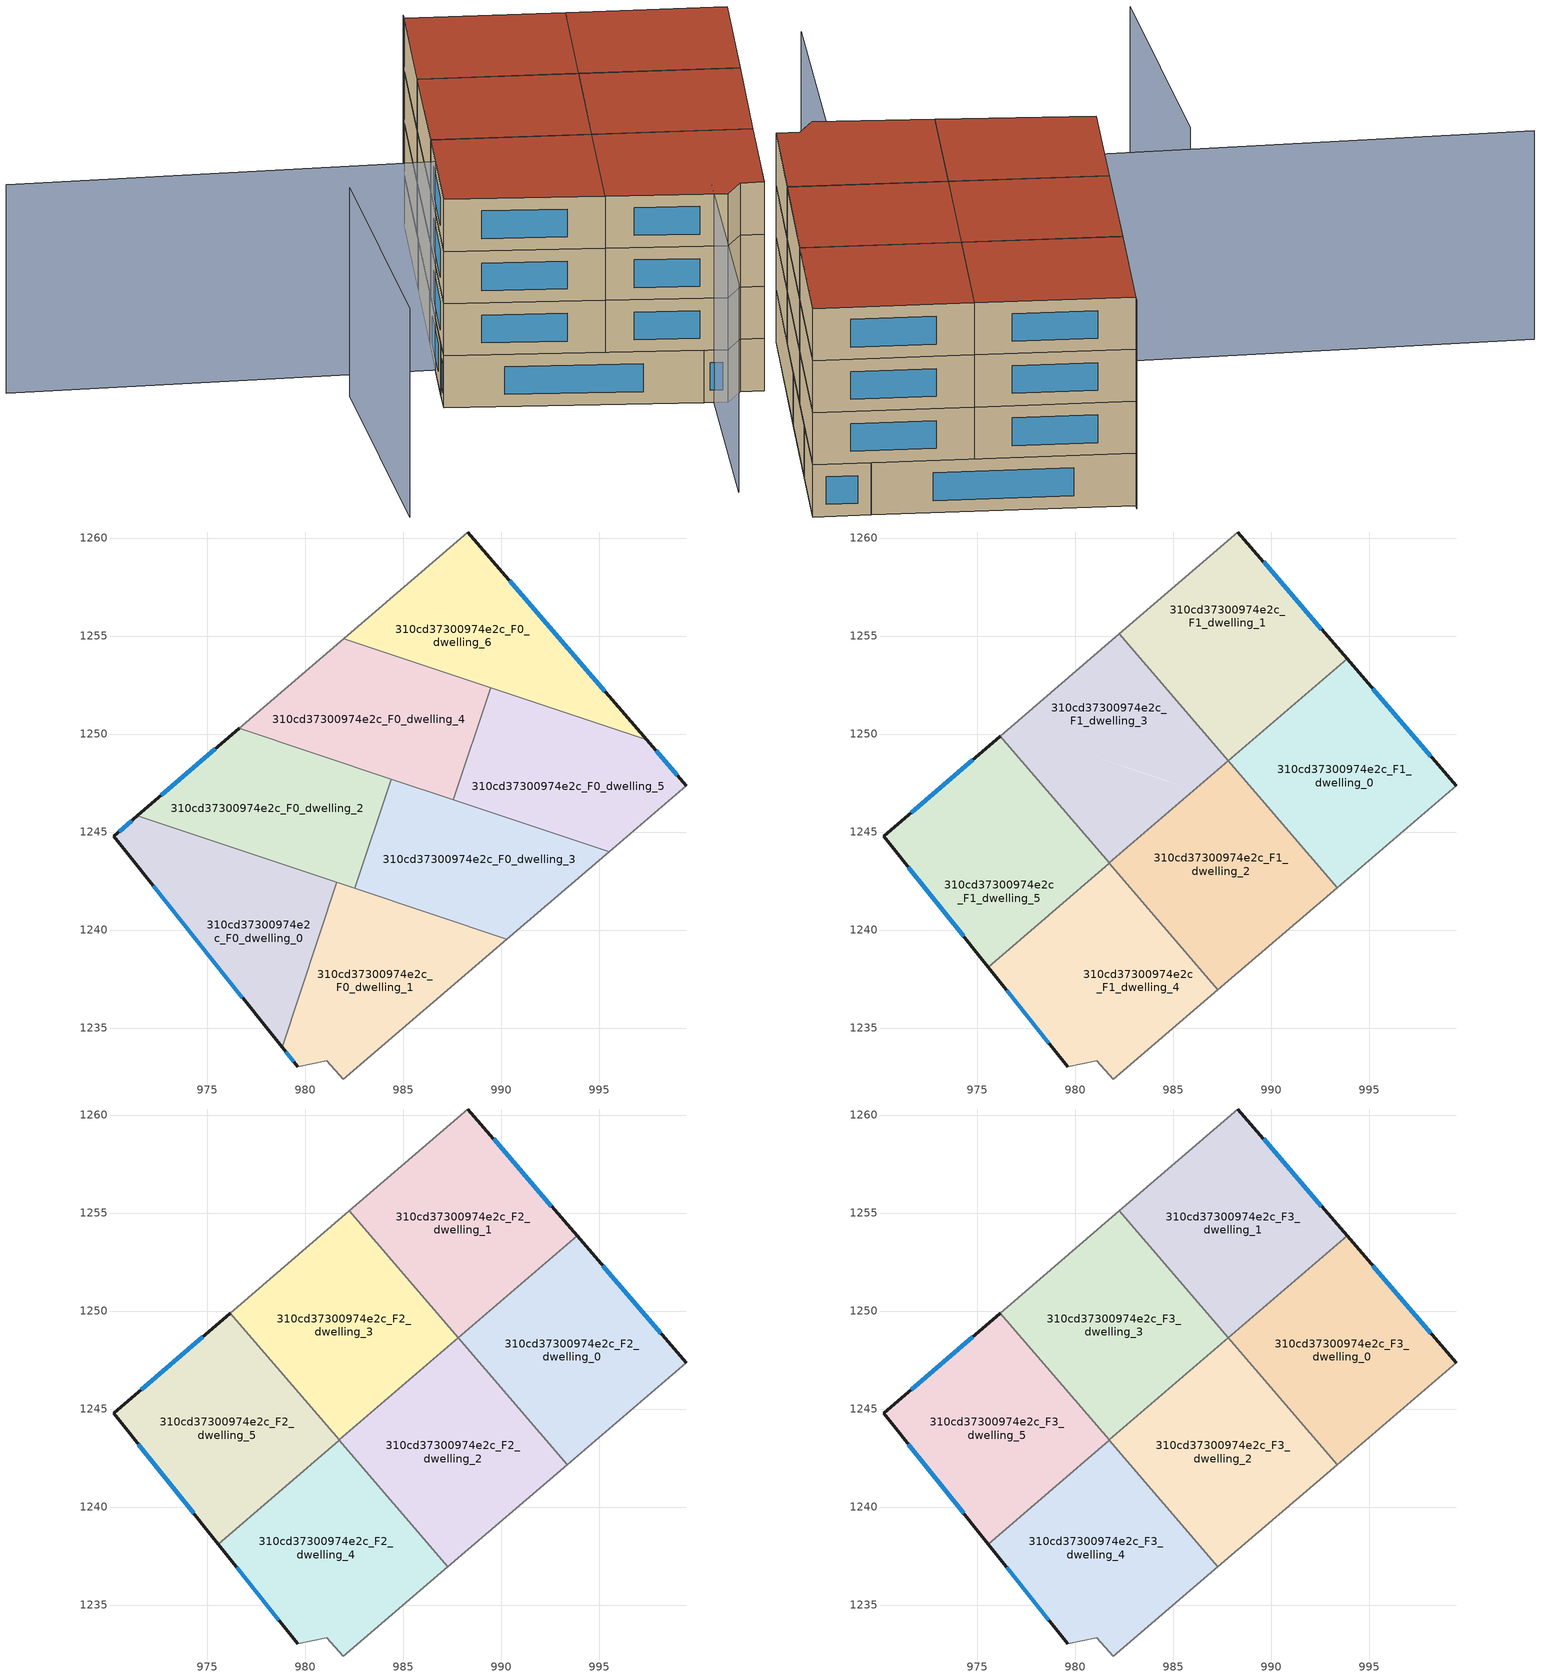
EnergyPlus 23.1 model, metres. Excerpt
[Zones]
310cd37300974e2c_F0_dwelling_0
 floor ground (EU_floor_Construction): 981.6,1242.43 978.8,1234.03 970.21,1244.78 971.42,1245.82 z0
 wall outside (EU_wall_Construction): 971.42,1245.82 970.21,1244.78 978.8,1234.03 z0:3
 wall to 310cd37300974e2c_F0_dwelling_1 (EU_wall_Construction): 978.8,1234.03 981.6,1242.43 z0:3
 wall to 310cd37300974e2c_F0_dwelling_2 (EU_wall_Construction): 981.6,1242.43 971.42,1245.82 z0:3
 window (EU_Window_Construction): 971.14,1245.58 970.5,1245.02 / 972.23,1242.25 976.79,1236.55 z0.7:2.3
310cd37300974e2c_F0_dwelling_1
 floor ground (EU_floor_Construction): 990.28,1239.54 981.92,1232.4 981.09,1233.33 979.59,1233.04 978.8,1234.03 981.6,1242.43 z0
 wall outside (EU_wall_Construction): 978.8,1234.03 979.59,1233.04 z0:3
 wall adiabatic (EU_wall_Construction): 979.59,1233.04 981.09,1233.33 981.92,1232.4 990.28,1239.54 z0:3
 wall to 310cd37300974e2c_F0_dwelling_3 (EU_wall_Construction): 990.28,1239.54 982.53,1242.12 z0:3
 wall to 310cd37300974e2c_F0_dwelling_2 (EU_wall_Construction): 982.53,1242.12 981.6,1242.43 z0:3
 window (EU_Window_Construction): 978.99,1233.79 979.41,1233.27 z0.7:2.3
310cd37300974e2c_F0_dwelling_2
 floor ground (EU_floor_Construction): 984.39,1247.7 982.53,1242.12 971.42,1245.82 976.62,1250.29 z0
 wall outside (EU_wall_Construction): 976.62,1250.29 971.42,1245.82 z0:3
 wall to 310cd37300974e2c_F0_dwelling_3 (EU_wall_Construction): 982.53,1242.12 984.39,1247.7 z0:3
 wall to 310cd37300974e2c_F0_dwelling_4 (EU_wall_Construction): 984.39,1247.7 976.62,1250.29 z0:3
 window (EU_Window_Construction): 975.4,1249.24 972.64,1246.87 z0.7:2.3
310cd37300974e2c_F0_dwelling_3
 floor ground (EU_floor_Construction): 995.5,1244 990.28,1239.54 982.53,1242.12 984.39,1247.7 z0
 wall adiabatic (EU_wall_Construction): 990.28,1239.54 995.5,1244 z0:3
 wall to 310cd37300974e2c_F0_dwelling_5 (EU_wall_Construction): 995.5,1244 987.55,1246.65 z0:3
 wall to 310cd37300974e2c_F0_dwelling_4 (EU_wall_Construction): 987.55,1246.64 984.39,1247.7 z0:3
 ceiling adiabatic (EU_roof_Construction): 995.5,1244 990.28,1245.74 993.35,1242.16 z3
310cd37300974e2c_F0_dwelling_4
 floor ground (EU_floor_Construction): 989.45,1252.36 987.55,1246.64 976.62,1250.29 981.94,1254.86 z0
 wall to 310cd37300974e2c_F0_dwelling_5 (EU_wall_Construction): 987.55,1246.64 989.45,1252.36 z0:3
 wall adiabatic (EU_wall_Construction): 981.94,1254.86 976.62,1250.29 z0:3
 wall to 310cd37300974e2c_F0_dwelling_6 (EU_wall_Construction): 989.45,1252.36 981.94,1254.86 z0:3
 ceiling adiabatic (EU_roof_Construction): 988.09,1248.28 987.8,1248.62 988.37,1249.12 989.45,1252.36 982.64,1254.63 z3
310cd37300974e2c_F0_dwelling_5
 floor ground (EU_floor_Construction): 997.41,1249.7 999.43,1247.35 995.5,1244 987.55,1246.64 989.45,1252.36 z0
 wall outside (EU_wall_Construction): 999.43,1247.35 997.41,1249.7 z0:3
 wall adiabatic (EU_wall_Construction): 995.5,1244 999.43,1247.35 z0:3
 wall to 310cd37300974e2c_F0_dwelling_6 (EU_wall_Construction): 997.41,1249.7 989.45,1252.36 z0:3
 window (EU_Window_Construction): 998.96,1247.91 997.89,1249.15 z0.7:2.3
 ceiling adiabatic (EU_roof_Construction): 991.39,1251.71 989.45,1252.36 988.37,1249.12 z3
310cd37300974e2c_F0_dwelling_6
 floor ground (EU_floor_Construction): 988.29,1260.31 997.41,1249.7 981.94,1254.86 z0
 wall outside (EU_wall_Construction): 997.41,1249.7 988.29,1260.31 z0:3
 wall adiabatic (EU_wall_Construction): 988.29,1260.31 981.94,1254.86 z0:3
 window (EU_Window_Construction): 995.27,1252.19 990.43,1257.82 z0.7:2.3
310cd37300974e2c_F1_dwelling_0
 floor to 310cd37300974e2c_F0_dwelling_5 (EU_floor_Construction): 997.41,1249.7 999.43,1247.35 995.5,1244 990.28,1245.74 988.09,1248.28 988.37,1249.12 991.39,1251.71 z3
 floor to 310cd37300974e2c_F0_dwelling_6 (EU_floor_Construction): 993.86,1253.83 997.41,1249.7 991.39,1251.71 z3
 floor adiabatic (EU_floor_Construction): 995.5,1244 993.35,1242.16 990.28,1245.74 z3
 floor to 310cd37300974e2c_F0_dwelling_4 (EU_floor_Construction): 988.37,1249.12 988.09,1248.28 987.8,1248.62 z3
 wall outside (EU_wall_Construction): 999.43,1247.35 993.86,1253.83 z3:6
 wall to 310cd37300974e2c_F1_dwelling_1 (EU_wall_Construction): 993.86,1253.83 987.8,1248.62 z3:6
 wall adiabatic (EU_wall_Construction): 993.35,1242.16 999.43,1247.35 z3:6
 wall to 310cd37300974e2c_F1_dwelling_2 (EU_wall_Construction): 987.8,1248.62 993.35,1242.16 z3:6
 window (EU_Window_Construction): 998.12,1248.87 995.17,1252.31 z3.7:5.3
310cd37300974e2c_F1_dwelling_1
 floor to 310cd37300974e2c_F0_dwelling_6 (EU_floor_Construction): 988.29,1260.31 993.86,1253.83 991.39,1251.71 982.64,1254.63 982.23,1255.1 z3
 floor adiabatic (EU_floor_Construction): 991.39,1251.71 987.8,1248.62 982.64,1254.63 z3
 wall outside (EU_wall_Construction): 993.86,1253.83 988.29,1260.31 z3:6
 wall adiabatic (EU_wall_Construction): 988.29,1260.31 982.23,1255.11 z3:6
 wall to 310cd37300974e2c_F1_dwelling_3 (EU_wall_Construction): 982.23,1255.11 987.79,1248.64 z3:6
 wall to 310cd37300974e2c_F1_dwelling_2 (EU_wall_Construction): 987.79,1248.64 987.8,1248.62 z3:6
 window (EU_Window_Construction): 992.55,1255.35 989.59,1258.79 z3.7:5.3
310cd37300974e2c_F1_dwelling_2
 floor to 310cd37300974e2c_F0_dwelling_3 (EU_floor_Construction): 990.28,1245.74 993.35,1242.16 990.28,1239.54 982.96,1241.98 982.61,1242.38 983.46,1244.92 986.05,1247.15 z3
 floor to 310cd37300974e2c_F0_dwelling_5 (EU_floor_Construction): 988.09,1248.28 990.28,1245.74 987.55,1246.65 z3
 floor to 310cd37300974e2c_F0_dwelling_1 (EU_floor_Construction): 990.28,1239.54 987.27,1236.96 982.96,1241.98 z3
 floor to 310cd37300974e2c_F0_dwelling_2 (EU_floor_Construction): 983.46,1244.92 982.61,1242.38 981.72,1243.42 z3
 floor to 310cd37300974e2c_F0_dwelling_4 (EU_floor_Construction): 987.79,1248.64 988.09,1248.28 987.55,1246.65 986.05,1247.15 z3
 wall to 310cd37300974e2c_F1_dwelling_3 (EU_wall_Construction): 987.79,1248.64 981.72,1243.42 z3:6
 wall adiabatic (EU_wall_Construction): 987.27,1236.96 993.35,1242.16 z3:6
 wall to 310cd37300974e2c_F1_dwelling_4 (EU_wall_Construction): 981.72,1243.42 987.27,1236.96 z3:6
310cd37300974e2c_F1_dwelling_3
 floor to 310cd37300974e2c_F0_dwelling_2 (EU_floor_Construction): 984.39,1247.7 983.46,1244.92 981.72,1243.42 976.16,1249.89 976.62,1250.29 z3
 floor to 310cd37300974e2c_F0_dwelling_6 (EU_floor_Construction): 982.23,1255.1 982.64,1254.63 981.94,1254.86 z3
 floor to 310cd37300974e2c_F0_dwelling_3 (EU_floor_Construction): 986.05,1247.15 983.46,1244.92 984.39,1247.7 z3
 floor to 310cd37300974e2c_F0_dwelling_4 (EU_floor_Construction): 982.64,1254.63 987.79,1248.64 986.05,1247.15 976.62,1250.29 981.94,1254.86 z3
 wall adiabatic (EU_wall_Construction): 982.23,1255.11 976.16,1249.89 z3:6
 wall to 310cd37300974e2c_F1_dwelling_5 (EU_wall_Construction): 976.16,1249.89 981.72,1243.42 z3:6
310cd37300974e2c_F1_dwelling_4
 floor to 310cd37300974e2c_F0_dwelling_1 (EU_floor_Construction): 982.96,1241.98 987.27,1236.96 981.92,1232.4 981.09,1233.33 979.59,1233.04 978.8,1234.03 981.6,1242.43 z3
 floor to 310cd37300974e2c_F0_dwelling_0 (EU_floor_Construction): 981.6,1242.43 978.8,1234.03 975.54,1238.11 980.86,1242.67 z3
 floor to 310cd37300974e2c_F0_dwelling_3 (EU_floor_Construction): 982.61,1242.38 982.96,1241.98 982.53,1242.12 z3
 floor to 310cd37300974e2c_F0_dwelling_2 (EU_floor_Construction): 981.72,1243.42 982.61,1242.38 982.53,1242.12 980.86,1242.67 z3
 wall outside (EU_wall_Construction): 975.54,1238.11 979.59,1233.04 z3:6
 wall adiabatic (EU_wall_Construction): 979.59,1233.04 981.09,1233.33 981.92,1232.4 987.27,1236.96 z3:6
 wall to 310cd37300974e2c_F1_dwelling_5 (EU_wall_Construction): 981.72,1243.42 975.54,1238.11 z3:6
 window (EU_Window_Construction): 976.5,1236.92 978.64,1234.23 z3.7:5.3
310cd37300974e2c_F1_dwelling_5
 floor to 310cd37300974e2c_F0_dwelling_0 (EU_floor_Construction): 980.86,1242.67 975.54,1238.11 970.21,1244.78 971.42,1245.82 z3
 floor to 310cd37300974e2c_F0_dwelling_2 (EU_floor_Construction): 976.16,1249.89 981.72,1243.42 980.86,1242.67 971.42,1245.82 z3
 wall outside (EU_wall_Construction): 976.16,1249.89 970.21,1244.78 975.54,1238.11 z3:6
 window (EU_Window_Construction): 971.46,1243.21 974.29,1239.67 / 974.76,1248.69 971.61,1245.98 z3.7:5.3
310cd37300974e2c_F2_dwelling_0
 floor to 310cd37300974e2c_F1_dwelling_0 (EU_floor_Construction): 993.86,1253.83 999.43,1247.35 993.35,1242.16 987.8,1248.62 z6
 wall outside (EU_wall_Construction): 999.43,1247.35 993.86,1253.83 z6:9
 wall to 310cd37300974e2c_F2_dwelling_1 (EU_wall_Construction): 993.86,1253.83 987.8,1248.62 z6:9
 wall adiabatic (EU_wall_Construction): 993.35,1242.16 999.43,1247.35 z6:9
 wall to 310cd37300974e2c_F2_dwelling_2 (EU_wall_Construction): 987.8,1248.62 993.35,1242.16 z6:9
 window (EU_Window_Construction): 998.12,1248.87 995.17,1252.31 z6.7:8.3
310cd37300974e2c_F2_dwelling_1
 floor to 310cd37300974e2c_F1_dwelling_1 (EU_floor_Construction): 988.29,1260.31 993.86,1253.83 987.8,1248.62 982.23,1255.11 z6
 wall outside (EU_wall_Construction): 993.86,1253.83 988.29,1260.31 z6:9
 wall adiabatic (EU_wall_Construction): 988.29,1260.31 982.23,1255.11 z6:9
 wall to 310cd37300974e2c_F2_dwelling_3 (EU_wall_Construction): 982.23,1255.11 987.79,1248.64 z6:9
 wall to 310cd37300974e2c_F2_dwelling_2 (EU_wall_Construction): 987.79,1248.64 987.8,1248.62 z6:9
 window (EU_Window_Construction): 992.55,1255.35 989.59,1258.79 z6.7:8.3
310cd37300974e2c_F2_dwelling_2
 floor to 310cd37300974e2c_F1_dwelling_2 (EU_floor_Construction): 987.79,1248.64 993.35,1242.16 987.27,1236.96 981.72,1243.42 z6
 wall to 310cd37300974e2c_F2_dwelling_3 (EU_wall_Construction): 987.79,1248.64 981.72,1243.42 z6:9
 wall adiabatic (EU_wall_Construction): 987.27,1236.96 993.35,1242.16 z6:9
 wall to 310cd37300974e2c_F2_dwelling_4 (EU_wall_Construction): 981.72,1243.42 987.27,1236.96 z6:9
310cd37300974e2c_F2_dwelling_3
 floor to 310cd37300974e2c_F1_dwelling_3 (EU_floor_Construction): 982.23,1255.11 987.79,1248.64 981.72,1243.42 976.16,1249.89 z6
 wall adiabatic (EU_wall_Construction): 982.23,1255.11 976.16,1249.89 z6:9
 wall to 310cd37300974e2c_F2_dwelling_5 (EU_wall_Construction): 976.16,1249.89 981.72,1243.42 z6:9
310cd37300974e2c_F2_dwelling_4
 floor to 310cd37300974e2c_F1_dwelling_4 (EU_floor_Construction): 981.72,1243.42 987.27,1236.96 981.92,1232.4 981.09,1233.33 979.59,1233.04 975.54,1238.11 z6
 wall outside (EU_wall_Construction): 975.54,1238.11 979.59,1233.04 z6:9
 wall adiabatic (EU_wall_Construction): 979.59,1233.04 981.09,1233.33 981.92,1232.4 987.27,1236.96 z6:9
 wall to 310cd37300974e2c_F2_dwelling_5 (EU_wall_Construction): 981.72,1243.42 975.54,1238.11 z6:9
 window (EU_Window_Construction): 976.5,1236.92 978.64,1234.23 z6.7:8.3
310cd37300974e2c_F2_dwelling_5
 floor to 310cd37300974e2c_F1_dwelling_5 (EU_floor_Construction): 976.16,1249.89 981.72,1243.42 975.54,1238.11 970.21,1244.78 z6
 wall outside (EU_wall_Construction): 976.16,1249.89 970.21,1244.78 975.54,1238.11 z6:9
 window (EU_Window_Construction): 971.46,1243.21 974.29,1239.67 / 974.76,1248.69 971.61,1245.98 z6.7:8.3
310cd37300974e2c_F3_dwelling_0
 floor to 310cd37300974e2c_F2_dwelling_0 (EU_floor_Construction): 993.86,1253.83 999.43,1247.35 993.35,1242.16 987.8,1248.62 z9
 wall outside (EU_wall_Construction): 999.43,1247.35 993.86,1253.83 z9:12
 wall to 310cd37300974e2c_F3_dwelling_1 (EU_wall_Construction): 993.86,1253.83 987.8,1248.62 z9:12
 wall adiabatic (EU_wall_Construction): 993.35,1242.16 999.43,1247.35 z9:12
 wall to 310cd37300974e2c_F3_dwelling_2 (EU_wall_Construction): 987.8,1248.62 993.35,1242.16 z9:12
 window (EU_Window_Construction): 998.12,1248.87 995.17,1252.31 z9.7:11.3
 roof outside (EU_roof_Construction): 999.43,1247.35 993.86,1253.83 987.8,1248.62 993.35,1242.16 z12
310cd37300974e2c_F3_dwelling_1
 floor to 310cd37300974e2c_F2_dwelling_1 (EU_floor_Construction): 988.29,1260.31 993.86,1253.83 987.8,1248.62 982.23,1255.11 z9
 wall outside (EU_wall_Construction): 993.86,1253.83 988.29,1260.31 z9:12
 wall adiabatic (EU_wall_Construction): 988.29,1260.31 982.23,1255.11 z9:12
 wall to 310cd37300974e2c_F3_dwelling_3 (EU_wall_Construction): 982.23,1255.11 987.79,1248.64 z9:12
 wall to 310cd37300974e2c_F3_dwelling_2 (EU_wall_Construction): 987.79,1248.64 987.8,1248.62 z9:12
 window (EU_Window_Construction): 992.55,1255.35 989.59,1258.79 z9.7:11.3
 roof outside (EU_roof_Construction): 993.86,1253.83 988.29,1260.31 982.23,1255.11 987.8,1248.62 z12
310cd37300974e2c_F3_dwelling_2
 floor to 310cd37300974e2c_F2_dwelling_2 (EU_floor_Construction): 987.79,1248.64 993.35,1242.16 987.27,1236.96 981.72,1243.42 z9
 wall to 310cd37300974e2c_F3_dwelling_3 (EU_wall_Construction): 987.79,1248.64 981.72,1243.42 z9:12
 wall adiabatic (EU_wall_Construction): 987.27,1236.96 993.35,1242.16 z9:12
 wall to 310cd37300974e2c_F3_dwelling_4 (EU_wall_Construction): 981.72,1243.42 987.27,1236.96 z9:12
 roof outside (EU_roof_Construction): 993.35,1242.16 987.79,1248.64 981.72,1243.42 987.27,1236.96 z12
310cd37300974e2c_F3_dwelling_3
 floor to 310cd37300974e2c_F2_dwelling_3 (EU_floor_Construction): 982.23,1255.11 987.79,1248.64 981.72,1243.42 976.16,1249.89 z9
 wall adiabatic (EU_wall_Construction): 982.23,1255.11 976.16,1249.89 z9:12
 wall to 310cd37300974e2c_F3_dwelling_5 (EU_wall_Construction): 976.16,1249.89 981.72,1243.42 z9:12
 roof outside (EU_roof_Construction): 987.79,1248.64 982.23,1255.11 976.16,1249.89 981.72,1243.42 z12
310cd37300974e2c_F3_dwelling_4
 floor to 310cd37300974e2c_F2_dwelling_4 (EU_floor_Construction): 981.72,1243.42 987.27,1236.96 981.92,1232.4 981.09,1233.33 979.59,1233.04 975.54,1238.11 z9
 wall outside (EU_wall_Construction): 975.54,1238.11 979.59,1233.04 z9:12
 wall adiabatic (EU_wall_Construction): 979.59,1233.04 981.09,1233.33 981.92,1232.4 987.27,1236.96 z9:12
 wall to 310cd37300974e2c_F3_dwelling_5 (EU_wall_Construction): 981.72,1243.42 975.54,1238.11 z9:12
 window (EU_Window_Construction): 976.5,1236.92 978.64,1234.23 z9.7:11.3
 roof outside (EU_roof_Construction): 987.27,1236.96 981.72,1243.42 975.54,1238.11 979.59,1233.04 981.09,1233.33 981.92,1232.4 z12
310cd37300974e2c_F3_dwelling_5
 floor to 310cd37300974e2c_F2_dwelling_5 (EU_floor_Construction): 976.16,1249.89 981.72,1243.42 975.54,1238.11 970.21,1244.78 z9
 wall outside (EU_wall_Construction): 976.16,1249.89 970.21,1244.78 975.54,1238.11 z9:12
 window (EU_Window_Construction): 971.46,1243.21 974.29,1239.67 / 974.76,1248.69 971.61,1245.98 z9.7:11.3
 roof outside (EU_roof_Construction): 981.72,1243.42 976.16,1249.89 970.21,1244.78 975.54,1238.11 z12
shading: 970.3,1225.7 980.05,1234.48 / 981.92,1232.4 999.43,1247.35 / 988.6,1260.6 974.57,1247.4 / 974.57,1247.4 958.34,1264.64 / 968.58,1249.71 957.56,1237.89 z0:12
[Building]
EU S2 Campaign: North Axis=0; Terrain=City; Solar Distribution=FullExterior
[Site:Location]
Budapest.Ferenc.Liszt.Intl.AP: Latitude=47.437; Longitude=19.256; Time Zone=1; Elevation=185
[SizingPeriod:WeatherFileDays]
AnnualSizingPeriod: Begin Month=1; Begin Day of Month=1; End Month=12; End Day of Month=31; Day of Week for Start Day=Monday; Use Weather File Daylight Saving Period=No; Use Weather File Rain and Snow Indicators=No
[MATERIAL]
EU_InternalMass_Material: Roughness=MediumRough; Thickness=0.1; Conductivity=1; Density=1800; Specific Heat=900; Thermal Absorptance=0.9; Solar Absorptance=0.7; Visible Absorptance=0.7
[MATERIAL:NOMASS] Roughness=MediumRough; Thermal Absorptance=0.9; Solar Absorptance=0.7; Visible Absorptance=0.7
Name | Thermal Resistance
EU_wall_NoMass | 0.832559
EU_roof_NoMass | 1.39638
EU_floor_NoMass | 0.872794
[WINDOWMATERIAL:SIMPLEGLAZINGSYSTEM]
EU_Window_SimpleGlazing: UFactor=2.79869; Solar Heat Gain Coefficient=0.75; Visible Transmittance=0.75
[CONSTRUCTION]
EU_wall_Construction: EU_wall_NoMass
EU_roof_Construction: EU_roof_NoMass
EU_floor_Construction: EU_floor_NoMass
EU_Window_Construction: EU_Window_SimpleGlazing
EU_InternalMass_Construction: EU_InternalMass_Material
[ZONE] Type=1; Multiplier=1; Ceiling Height=autocalculate; Floor Area=autocalculate; Part of Total Floor Area=Yes
Name | Volume
310cd37300974e2c_F0_dwelling_0 | 175.484
310cd37300974e2c_F1_dwelling_0; 310cd37300974e2c_F2_dwelling_0; 310cd37300974e2c_F3_dwelling_0 | 204.708
310cd37300974e2c_F0_dwelling_1 | 175.468
310cd37300974e2c_F1_dwelling_1; 310cd37300974e2c_F2_dwelling_1; 310cd37300974e2c_F3_dwelling_1 | 204.726
310cd37300974e2c_F0_dwelling_2 | 175.452
310cd37300974e2c_F1_dwelling_2; 310cd37300974e2c_F2_dwelling_2; 310cd37300974e2c_F3_dwelling_2 | 204.709
310cd37300974e2c_F0_dwelling_3 | 175.466
310cd37300974e2c_F1_dwelling_3; 310cd37300974e2c_F2_dwelling_3; 310cd37300974e2c_F3_dwelling_3 | 204.702
310cd37300974e2c_F0_dwelling_4 | 175.486
310cd37300974e2c_F1_dwelling_4; 310cd37300974e2c_F2_dwelling_4; 310cd37300974e2c_F3_dwelling_4 | 204.716
310cd37300974e2c_F0_dwelling_5 | 175.479
310cd37300974e2c_F1_dwelling_5; 310cd37300974e2c_F2_dwelling_5; 310cd37300974e2c_F3_dwelling_5 | 204.712
310cd37300974e2c_F0_dwelling_6 | 175.451
[INTERNALMASS] Construction=EU_InternalMass_Construction
Name | Zone or ZoneList | Surface Area
310cd37300974e2c_F0_dwelling_0_EU_InternalMass | 310cd37300974e2c_F0_dwelling_0 | 58.4917
310cd37300974e2c_F0_dwelling_1_EU_InternalMass | 310cd37300974e2c_F0_dwelling_1 | 58.4922
310cd37300974e2c_F0_dwelling_2_EU_InternalMass | 310cd37300974e2c_F0_dwelling_2 | 58.4844
310cd37300974e2c_F0_dwelling_3_EU_InternalMass | 310cd37300974e2c_F0_dwelling_3 | 58.4896
310cd37300974e2c_F0_dwelling_4_EU_InternalMass | 310cd37300974e2c_F0_dwelling_4 | 58.4956
310cd37300974e2c_F0_dwelling_5_EU_InternalMass | 310cd37300974e2c_F0_dwelling_5 | 58.4933
310cd37300974e2c_F0_dwelling_6_EU_InternalMass | 310cd37300974e2c_F0_dwelling_6 | 58.4836
310cd37300974e2c_F1_dwelling_0_EU_InternalMass | 310cd37300974e2c_F1_dwelling_0 | 68.236
310cd37300974e2c_F1_dwelling_1_EU_InternalMass | 310cd37300974e2c_F1_dwelling_1 | 68.2421
310cd37300974e2c_F1_dwelling_2_EU_InternalMass | 310cd37300974e2c_F1_dwelling_2 | 68.236
310cd37300974e2c_F1_dwelling_3_EU_InternalMass | 310cd37300974e2c_F1_dwelling_3 | 68.234
310cd37300974e2c_F1_dwelling_4_EU_InternalMass | 310cd37300974e2c_F1_dwelling_4 | 68.2388
310cd37300974e2c_F1_dwelling_5_EU_InternalMass | 310cd37300974e2c_F1_dwelling_5 | 68.2375
310cd37300974e2c_F2_dwelling_0_EU_InternalMass | 310cd37300974e2c_F2_dwelling_0 | 68.236
310cd37300974e2c_F2_dwelling_1_EU_InternalMass | 310cd37300974e2c_F2_dwelling_1 | 68.2421
310cd37300974e2c_F2_dwelling_2_EU_InternalMass | 310cd37300974e2c_F2_dwelling_2 | 68.236
310cd37300974e2c_F2_dwelling_3_EU_InternalMass | 310cd37300974e2c_F2_dwelling_3 | 68.234
310cd37300974e2c_F2_dwelling_4_EU_InternalMass | 310cd37300974e2c_F2_dwelling_4 | 68.2388
310cd37300974e2c_F2_dwelling_5_EU_InternalMass | 310cd37300974e2c_F2_dwelling_5 | 68.2375
310cd37300974e2c_F3_dwelling_0_EU_InternalMass | 310cd37300974e2c_F3_dwelling_0 | 68.236
310cd37300974e2c_F3_dwelling_1_EU_InternalMass | 310cd37300974e2c_F3_dwelling_1 | 68.2421
310cd37300974e2c_F3_dwelling_2_EU_InternalMass | 310cd37300974e2c_F3_dwelling_2 | 68.236
310cd37300974e2c_F3_dwelling_3_EU_InternalMass | 310cd37300974e2c_F3_dwelling_3 | 68.234
310cd37300974e2c_F3_dwelling_4_EU_InternalMass | 310cd37300974e2c_F3_dwelling_4 | 68.2388
310cd37300974e2c_F3_dwelling_5_EU_InternalMass | 310cd37300974e2c_F3_dwelling_5 | 68.2375
[OTHEREQUIPMENT] Fuel Type=Electricity; Design Level Calculation Method=Watts/Area; Power per Zone Floor Area=1; Fraction Latent=0; Fraction Radiant=0; Fraction Lost=0; Carbon Dioxide Generation Rate=0; EndUse Subcategory=EU_Step8_InternalGains
Name | Zone or ZoneList or Space or SpaceList | Schedule
EU_Step8_InternalGain_310cd37300974e2c_F0_dwelling_0_f000 | 310cd37300974e2c_F0_dwelling_0 | EU_Step8_GainSchedule_310cd37300974e2c_F0_dwelling_0_f000
EU_Step8_InternalGain_310cd37300974e2c_F0_dwelling_1_f000 | 310cd37300974e2c_F0_dwelling_1 | EU_Step8_GainSchedule_310cd37300974e2c_F0_dwelling_1_f000
EU_Step8_InternalGain_310cd37300974e2c_F0_dwelling_2_f000 | 310cd37300974e2c_F0_dwelling_2 | EU_Step8_GainSchedule_310cd37300974e2c_F0_dwelling_2_f000
EU_Step8_InternalGain_310cd37300974e2c_F0_dwelling_3_f000 | 310cd37300974e2c_F0_dwelling_3 | EU_Step8_GainSchedule_310cd37300974e2c_F0_dwelling_3_f000
EU_Step8_InternalGain_310cd37300974e2c_F0_dwelling_4_f000 | 310cd37300974e2c_F0_dwelling_4 | EU_Step8_GainSchedule_310cd37300974e2c_F0_dwelling_4_f000
EU_Step8_InternalGain_310cd37300974e2c_F0_dwelling_5_f000 | 310cd37300974e2c_F0_dwelling_5 | EU_Step8_GainSchedule_310cd37300974e2c_F0_dwelling_5_f000
EU_Step8_InternalGain_310cd37300974e2c_F0_dwelling_6_f000 | 310cd37300974e2c_F0_dwelling_6 | EU_Step8_GainSchedule_310cd37300974e2c_F0_dwelling_6_f000
EU_Step8_InternalGain_310cd37300974e2c_F1_dwelling_0_f000 | 310cd37300974e2c_F1_dwelling_0 | EU_Step8_GainSchedule_310cd37300974e2c_F1_dwelling_0_f000
EU_Step8_InternalGain_310cd37300974e2c_F1_dwelling_1_f000 | 310cd37300974e2c_F1_dwelling_1 | EU_Step8_GainSchedule_310cd37300974e2c_F1_dwelling_1_f000
EU_Step8_InternalGain_310cd37300974e2c_F1_dwelling_2_f000 | 310cd37300974e2c_F1_dwelling_2 | EU_Step8_GainSchedule_310cd37300974e2c_F1_dwelling_2_f000
EU_Step8_InternalGain_310cd37300974e2c_F1_dwelling_3_f000 | 310cd37300974e2c_F1_dwelling_3 | EU_Step8_GainSchedule_310cd37300974e2c_F1_dwelling_3_f000
EU_Step8_InternalGain_310cd37300974e2c_F1_dwelling_4_f000 | 310cd37300974e2c_F1_dwelling_4 | EU_Step8_GainSchedule_310cd37300974e2c_F1_dwelling_4_f000
EU_Step8_InternalGain_310cd37300974e2c_F1_dwelling_5_f000 | 310cd37300974e2c_F1_dwelling_5 | EU_Step8_GainSchedule_310cd37300974e2c_F1_dwelling_5_f000
EU_Step8_InternalGain_310cd37300974e2c_F2_dwelling_0_f000 | 310cd37300974e2c_F2_dwelling_0 | EU_Step8_GainSchedule_310cd37300974e2c_F2_dwelling_0_f000
EU_Step8_InternalGain_310cd37300974e2c_F2_dwelling_1_f000 | 310cd37300974e2c_F2_dwelling_1 | EU_Step8_GainSchedule_310cd37300974e2c_F2_dwelling_1_f000
EU_Step8_InternalGain_310cd37300974e2c_F2_dwelling_2_f000 | 310cd37300974e2c_F2_dwelling_2 | EU_Step8_GainSchedule_310cd37300974e2c_F2_dwelling_2_f000
EU_Step8_InternalGain_310cd37300974e2c_F2_dwelling_3_f000 | 310cd37300974e2c_F2_dwelling_3 | EU_Step8_GainSchedule_310cd37300974e2c_F2_dwelling_3_f000
EU_Step8_InternalGain_310cd37300974e2c_F2_dwelling_4_f000 | 310cd37300974e2c_F2_dwelling_4 | EU_Step8_GainSchedule_310cd37300974e2c_F2_dwelling_4_f000
EU_Step8_InternalGain_310cd37300974e2c_F2_dwelling_5_f000 | 310cd37300974e2c_F2_dwelling_5 | EU_Step8_GainSchedule_310cd37300974e2c_F2_dwelling_5_f000
EU_Step8_InternalGain_310cd37300974e2c_F3_dwelling_0_f000 | 310cd37300974e2c_F3_dwelling_0 | EU_Step8_GainSchedule_310cd37300974e2c_F3_dwelling_0_f000
EU_Step8_InternalGain_310cd37300974e2c_F3_dwelling_1_f000 | 310cd37300974e2c_F3_dwelling_1 | EU_Step8_GainSchedule_310cd37300974e2c_F3_dwelling_1_f000
EU_Step8_InternalGain_310cd37300974e2c_F3_dwelling_2_f000 | 310cd37300974e2c_F3_dwelling_2 | EU_Step8_GainSchedule_310cd37300974e2c_F3_dwelling_2_f000
EU_Step8_InternalGain_310cd37300974e2c_F3_dwelling_3_f000 | 310cd37300974e2c_F3_dwelling_3 | EU_Step8_GainSchedule_310cd37300974e2c_F3_dwelling_3_f000
EU_Step8_InternalGain_310cd37300974e2c_F3_dwelling_4_f000 | 310cd37300974e2c_F3_dwelling_4 | EU_Step8_GainSchedule_310cd37300974e2c_F3_dwelling_4_f000
EU_Step8_InternalGain_310cd37300974e2c_F3_dwelling_5_f000 | 310cd37300974e2c_F3_dwelling_5 | EU_Step8_GainSchedule_310cd37300974e2c_F3_dwelling_5_f000
[ZONEVENTILATION:DESIGNFLOWRATE] Schedule=EU_AlwaysOn; Design Flow Rate Calculation Method=AirChanges/Hour; Air Changes per Hour=0.475469; Ventilation Type=Natural; Fan Pressure Rise=0; Fan Total Efficiency=1; Constant Term Coefficient=1; Temperature Term Coefficient=0; Velocity Term Coefficient=0; Velocity Squared Term Coefficient=0; Minimum Indoor Temperature=-100; Maximum Indoor Temperature=100; Delta Temperature=-100; Minimum Outdoor Temperature=-100; Maximum Outdoor Temperature=100; Maximum Wind Speed=40
Name | Zone or ZoneList or Space or SpaceList
EU_ConstantAir_310cd37300974e2c_F0_dwelling_0 | 310cd37300974e2c_F0_dwelling_0
EU_ConstantAir_310cd37300974e2c_F0_dwelling_1 | 310cd37300974e2c_F0_dwelling_1
EU_ConstantAir_310cd37300974e2c_F0_dwelling_2 | 310cd37300974e2c_F0_dwelling_2
EU_ConstantAir_310cd37300974e2c_F0_dwelling_3 | 310cd37300974e2c_F0_dwelling_3
EU_ConstantAir_310cd37300974e2c_F0_dwelling_4 | 310cd37300974e2c_F0_dwelling_4
EU_ConstantAir_310cd37300974e2c_F0_dwelling_5 | 310cd37300974e2c_F0_dwelling_5
EU_ConstantAir_310cd37300974e2c_F0_dwelling_6 | 310cd37300974e2c_F0_dwelling_6
EU_ConstantAir_310cd37300974e2c_F1_dwelling_0 | 310cd37300974e2c_F1_dwelling_0
EU_ConstantAir_310cd37300974e2c_F1_dwelling_1 | 310cd37300974e2c_F1_dwelling_1
EU_ConstantAir_310cd37300974e2c_F1_dwelling_2 | 310cd37300974e2c_F1_dwelling_2
EU_ConstantAir_310cd37300974e2c_F1_dwelling_3 | 310cd37300974e2c_F1_dwelling_3
EU_ConstantAir_310cd37300974e2c_F1_dwelling_4 | 310cd37300974e2c_F1_dwelling_4
EU_ConstantAir_310cd37300974e2c_F1_dwelling_5 | 310cd37300974e2c_F1_dwelling_5
EU_ConstantAir_310cd37300974e2c_F2_dwelling_0 | 310cd37300974e2c_F2_dwelling_0
EU_ConstantAir_310cd37300974e2c_F2_dwelling_1 | 310cd37300974e2c_F2_dwelling_1
EU_ConstantAir_310cd37300974e2c_F2_dwelling_2 | 310cd37300974e2c_F2_dwelling_2
EU_ConstantAir_310cd37300974e2c_F2_dwelling_3 | 310cd37300974e2c_F2_dwelling_3
EU_ConstantAir_310cd37300974e2c_F2_dwelling_4 | 310cd37300974e2c_F2_dwelling_4
EU_ConstantAir_310cd37300974e2c_F2_dwelling_5 | 310cd37300974e2c_F2_dwelling_5
EU_ConstantAir_310cd37300974e2c_F3_dwelling_0 | 310cd37300974e2c_F3_dwelling_0
EU_ConstantAir_310cd37300974e2c_F3_dwelling_1 | 310cd37300974e2c_F3_dwelling_1
EU_ConstantAir_310cd37300974e2c_F3_dwelling_2 | 310cd37300974e2c_F3_dwelling_2
EU_ConstantAir_310cd37300974e2c_F3_dwelling_3 | 310cd37300974e2c_F3_dwelling_3
EU_ConstantAir_310cd37300974e2c_F3_dwelling_4 | 310cd37300974e2c_F3_dwelling_4
EU_ConstantAir_310cd37300974e2c_F3_dwelling_5 | 310cd37300974e2c_F3_dwelling_5
[HVACTEMPLATE:THERMOSTAT] Constant Heating Setpoint=20; Constant Cooling Setpoint=50
EU_HeatOnly_310cd37300974e2c_F0_dwelling_0; EU_HeatOnly_310cd37300974e2c_F0_dwelling_1; EU_HeatOnly_310cd37300974e2c_F0_dwelling_2; EU_HeatOnly_310cd37300974e2c_F0_dwelling_3; EU_HeatOnly_310cd37300974e2c_F0_dwelling_4; EU_HeatOnly_310cd37300974e2c_F0_dwelling_5; EU_HeatOnly_310cd37300974e2c_F0_dwelling_6; EU_HeatOnly_310cd37300974e2c_F1_dwelling_0; EU_HeatOnly_310cd37300974e2c_F1_dwelling_1; EU_HeatOnly_310cd37300974e2c_F1_dwelling_2; EU_HeatOnly_310cd37300974e2c_F1_dwelling_3; EU_HeatOnly_310cd37300974e2c_F1_dwelling_4; EU_HeatOnly_310cd37300974e2c_F1_dwelling_5; EU_HeatOnly_310cd37300974e2c_F2_dwelling_0; EU_HeatOnly_310cd37300974e2c_F2_dwelling_1; EU_HeatOnly_310cd37300974e2c_F2_dwelling_2; EU_HeatOnly_310cd37300974e2c_F2_dwelling_3; EU_HeatOnly_310cd37300974e2c_F2_dwelling_4; EU_HeatOnly_310cd37300974e2c_F2_dwelling_5; EU_HeatOnly_310cd37300974e2c_F3_dwelling_0; EU_HeatOnly_310cd37300974e2c_F3_dwelling_1; EU_HeatOnly_310cd37300974e2c_F3_dwelling_2; EU_HeatOnly_310cd37300974e2c_F3_dwelling_3; EU_HeatOnly_310cd37300974e2c_F3_dwelling_4; EU_HeatOnly_310cd37300974e2c_F3_dwelling_5
[HVACTEMPLATE:ZONE:IDEALLOADSAIRSYSTEM] System Availability Schedule=EU_AlwaysOn; Maximum Heating Supply Air Temperature=50; Minimum Cooling Supply Air Temperature=13; Maximum Heating Supply Air Humidity Ratio=0.0156; Minimum Cooling Supply Air Humidity Ratio=0.0077; Heating Limit=NoLimit; Cooling Limit=NoLimit; Heating Availability Schedule=EU_AlwaysOn; Cooling Availability Schedule=EU_CoolingOff; Dehumidification Control Type=ConstantSensibleHeatRatio; Cooling Sensible Heat Ratio=0.7; Dehumidification Setpoint=60; Humidification Control Type=None; Humidification Setpoint=30; Outdoor Air Method=None; Outdoor Air Flow Rate per Person=0.00944; Outdoor Air Flow Rate per Zone Floor Area=0; Outdoor Air Flow Rate per Zone=0; Demand Controlled Ventilation Type=None; Outdoor Air Economizer Type=NoEconomizer; Heat Recovery Type=None; Sensible Heat Recovery Effectiveness=0.7; Latent Heat Recovery Effectiveness=0.65
Name | Template Thermostat
310cd37300974e2c_F0_dwelling_0 | EU_HeatOnly_310cd37300974e2c_F0_dwelling_0
310cd37300974e2c_F0_dwelling_1 | EU_HeatOnly_310cd37300974e2c_F0_dwelling_1
310cd37300974e2c_F0_dwelling_2 | EU_HeatOnly_310cd37300974e2c_F0_dwelling_2
310cd37300974e2c_F0_dwelling_3 | EU_HeatOnly_310cd37300974e2c_F0_dwelling_3
310cd37300974e2c_F0_dwelling_4 | EU_HeatOnly_310cd37300974e2c_F0_dwelling_4
310cd37300974e2c_F0_dwelling_5 | EU_HeatOnly_310cd37300974e2c_F0_dwelling_5
310cd37300974e2c_F0_dwelling_6 | EU_HeatOnly_310cd37300974e2c_F0_dwelling_6
310cd37300974e2c_F1_dwelling_0 | EU_HeatOnly_310cd37300974e2c_F1_dwelling_0
310cd37300974e2c_F1_dwelling_1 | EU_HeatOnly_310cd37300974e2c_F1_dwelling_1
310cd37300974e2c_F1_dwelling_2 | EU_HeatOnly_310cd37300974e2c_F1_dwelling_2
310cd37300974e2c_F1_dwelling_3 | EU_HeatOnly_310cd37300974e2c_F1_dwelling_3
310cd37300974e2c_F1_dwelling_4 | EU_HeatOnly_310cd37300974e2c_F1_dwelling_4
310cd37300974e2c_F1_dwelling_5 | EU_HeatOnly_310cd37300974e2c_F1_dwelling_5
310cd37300974e2c_F2_dwelling_0 | EU_HeatOnly_310cd37300974e2c_F2_dwelling_0
310cd37300974e2c_F2_dwelling_1 | EU_HeatOnly_310cd37300974e2c_F2_dwelling_1
310cd37300974e2c_F2_dwelling_2 | EU_HeatOnly_310cd37300974e2c_F2_dwelling_2
310cd37300974e2c_F2_dwelling_3 | EU_HeatOnly_310cd37300974e2c_F2_dwelling_3
310cd37300974e2c_F2_dwelling_4 | EU_HeatOnly_310cd37300974e2c_F2_dwelling_4
310cd37300974e2c_F2_dwelling_5 | EU_HeatOnly_310cd37300974e2c_F2_dwelling_5
310cd37300974e2c_F3_dwelling_0 | EU_HeatOnly_310cd37300974e2c_F3_dwelling_0
310cd37300974e2c_F3_dwelling_1 | EU_HeatOnly_310cd37300974e2c_F3_dwelling_1
310cd37300974e2c_F3_dwelling_2 | EU_HeatOnly_310cd37300974e2c_F3_dwelling_2
310cd37300974e2c_F3_dwelling_3 | EU_HeatOnly_310cd37300974e2c_F3_dwelling_3
310cd37300974e2c_F3_dwelling_4 | EU_HeatOnly_310cd37300974e2c_F3_dwelling_4
310cd37300974e2c_F3_dwelling_5 | EU_HeatOnly_310cd37300974e2c_F3_dwelling_5
[SIZING:ZONE] Zone Cooling Design Supply Air Temperature Input Method=SupplyAirTemperature; Zone Cooling Design Supply Air Temperature=13; Zone Heating Design Supply Air Temperature Input Method=SupplyAirTemperature; Zone Heating Design Supply Air Temperature=50; Zone Cooling Design Supply Air Humidity Ratio=0.008; Zone Heating Design Supply Air Humidity Ratio=0.008; Cooling Design Air Flow Method=DesignDay; Cooling Design Air Flow Rate=0; Cooling Minimum Air Flow per Zone Floor Area=0.000762; Cooling Minimum Air Flow=0; Cooling Minimum Air Flow Fraction=0.2; Heating Design Air Flow Method=DesignDay; Heating Design Air Flow Rate=0; Heating Maximum Air Flow per Zone Floor Area=0.002032; Heating Maximum Air Flow=0.141576; Heating Maximum Air Flow Fraction=0.3; Account for Dedicated Outdoor Air System=No; Dedicated Outdoor Air System Control Strategy=NeutralSupplyAir; Dedicated Outdoor Air Low Setpoint Temperature for Design=autosize; Dedicated Outdoor Air High Setpoint Temperature for Design=autosize; Zone Load Sizing Method=Sensible Load Only No Latent Load; Zone Latent Cooling Design Supply Air Humidity Ratio Input Method=HumidityRatioDifference; Zone Cooling Design Supply Air Humidity Ratio Difference=0.005; Zone Latent Heating Design Supply Air Humidity Ratio Input Method=HumidityRatioDifference; Zone Humidification Design Supply Air Humidity Ratio Difference=0.005
310cd37300974e2c_F0_dwelling_0; 310cd37300974e2c_F0_dwelling_1; 310cd37300974e2c_F0_dwelling_2; 310cd37300974e2c_F0_dwelling_3; 310cd37300974e2c_F0_dwelling_4; 310cd37300974e2c_F0_dwelling_5; 310cd37300974e2c_F0_dwelling_6; 310cd37300974e2c_F1_dwelling_0; 310cd37300974e2c_F1_dwelling_1; 310cd37300974e2c_F1_dwelling_2; 310cd37300974e2c_F1_dwelling_3; 310cd37300974e2c_F1_dwelling_4; 310cd37300974e2c_F1_dwelling_5; 310cd37300974e2c_F2_dwelling_0; 310cd37300974e2c_F2_dwelling_1; 310cd37300974e2c_F2_dwelling_2; 310cd37300974e2c_F2_dwelling_3; 310cd37300974e2c_F2_dwelling_4; 310cd37300974e2c_F2_dwelling_5; 310cd37300974e2c_F3_dwelling_0; 310cd37300974e2c_F3_dwelling_1; 310cd37300974e2c_F3_dwelling_2; 310cd37300974e2c_F3_dwelling_3; 310cd37300974e2c_F3_dwelling_4; 310cd37300974e2c_F3_dwelling_5
[SCHEDULE:CONSTANT]
Name | Hourly Value
EU_AlwaysOn | 1
EU_CoolingOff | 0
[SCHEDULE:FILE] Column Number=1; Rows to Skip at Top=0; Number of Hours of Data=8760; Column Separator=Comma; Interpolate to Timestep=No; Minutes per Item=60; Adjust Schedule for Daylight Savings=Yes
Name | File
EU_Step8_GainSchedule_310cd37300974e2c_F0_dwelling_0_f000 | ../../schedules/310cd37300974e2c/310cd37300974e2c_F0_dwelling_0_f000_gain.csv
EU_Step8_GainSchedule_310cd37300974e2c_F0_dwelling_1_f000 | ../../schedules/310cd37300974e2c/310cd37300974e2c_F0_dwelling_1_f000_gain.csv
EU_Step8_GainSchedule_310cd37300974e2c_F0_dwelling_2_f000 | ../../schedules/310cd37300974e2c/310cd37300974e2c_F0_dwelling_2_f000_gain.csv
EU_Step8_GainSchedule_310cd37300974e2c_F0_dwelling_3_f000 | ../../schedules/310cd37300974e2c/310cd37300974e2c_F0_dwelling_3_f000_gain.csv
EU_Step8_GainSchedule_310cd37300974e2c_F0_dwelling_4_f000 | ../../schedules/310cd37300974e2c/310cd37300974e2c_F0_dwelling_4_f000_gain.csv
EU_Step8_GainSchedule_310cd37300974e2c_F0_dwelling_5_f000 | ../../schedules/310cd37300974e2c/310cd37300974e2c_F0_dwelling_5_f000_gain.csv
EU_Step8_GainSchedule_310cd37300974e2c_F0_dwelling_6_f000 | ../../schedules/310cd37300974e2c/310cd37300974e2c_F0_dwelling_6_f000_gain.csv
EU_Step8_GainSchedule_310cd37300974e2c_F1_dwelling_0_f000 | ../../schedules/310cd37300974e2c/310cd37300974e2c_F1_dwelling_0_f000_gain.csv
EU_Step8_GainSchedule_310cd37300974e2c_F1_dwelling_1_f000 | ../../schedules/310cd37300974e2c/310cd37300974e2c_F1_dwelling_1_f000_gain.csv
EU_Step8_GainSchedule_310cd37300974e2c_F1_dwelling_2_f000 | ../../schedules/310cd37300974e2c/310cd37300974e2c_F1_dwelling_2_f000_gain.csv
EU_Step8_GainSchedule_310cd37300974e2c_F1_dwelling_3_f000 | ../../schedules/310cd37300974e2c/310cd37300974e2c_F1_dwelling_3_f000_gain.csv
EU_Step8_GainSchedule_310cd37300974e2c_F1_dwelling_4_f000 | ../../schedules/310cd37300974e2c/310cd37300974e2c_F1_dwelling_4_f000_gain.csv
EU_Step8_GainSchedule_310cd37300974e2c_F1_dwelling_5_f000 | ../../schedules/310cd37300974e2c/310cd37300974e2c_F1_dwelling_5_f000_gain.csv
EU_Step8_GainSchedule_310cd37300974e2c_F2_dwelling_0_f000 | ../../schedules/310cd37300974e2c/310cd37300974e2c_F2_dwelling_0_f000_gain.csv
EU_Step8_GainSchedule_310cd37300974e2c_F2_dwelling_1_f000 | ../../schedules/310cd37300974e2c/310cd37300974e2c_F2_dwelling_1_f000_gain.csv
EU_Step8_GainSchedule_310cd37300974e2c_F2_dwelling_2_f000 | ../../schedules/310cd37300974e2c/310cd37300974e2c_F2_dwelling_2_f000_gain.csv
EU_Step8_GainSchedule_310cd37300974e2c_F2_dwelling_3_f000 | ../../schedules/310cd37300974e2c/310cd37300974e2c_F2_dwelling_3_f000_gain.csv
EU_Step8_GainSchedule_310cd37300974e2c_F2_dwelling_4_f000 | ../../schedules/310cd37300974e2c/310cd37300974e2c_F2_dwelling_4_f000_gain.csv
EU_Step8_GainSchedule_310cd37300974e2c_F2_dwelling_5_f000 | ../../schedules/310cd37300974e2c/310cd37300974e2c_F2_dwelling_5_f000_gain.csv
EU_Step8_GainSchedule_310cd37300974e2c_F3_dwelling_0_f000 | ../../schedules/310cd37300974e2c/310cd37300974e2c_F3_dwelling_0_f000_gain.csv
EU_Step8_GainSchedule_310cd37300974e2c_F3_dwelling_1_f000 | ../../schedules/310cd37300974e2c/310cd37300974e2c_F3_dwelling_1_f000_gain.csv
EU_Step8_GainSchedule_310cd37300974e2c_F3_dwelling_2_f000 | ../../schedules/310cd37300974e2c/310cd37300974e2c_F3_dwelling_2_f000_gain.csv
EU_Step8_GainSchedule_310cd37300974e2c_F3_dwelling_3_f000 | ../../schedules/310cd37300974e2c/310cd37300974e2c_F3_dwelling_3_f000_gain.csv
EU_Step8_GainSchedule_310cd37300974e2c_F3_dwelling_4_f000 | ../../schedules/310cd37300974e2c/310cd37300974e2c_F3_dwelling_4_f000_gain.csv
EU_Step8_GainSchedule_310cd37300974e2c_F3_dwelling_5_f000 | ../../schedules/310cd37300974e2c/310cd37300974e2c_F3_dwelling_5_f000_gain.csv
